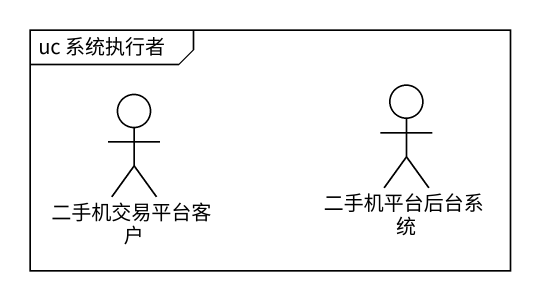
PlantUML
@startuml
mainframe uc 系统执行者
actor 二手机交易平台客户
actor 二手机平台后台系统
@enduml
